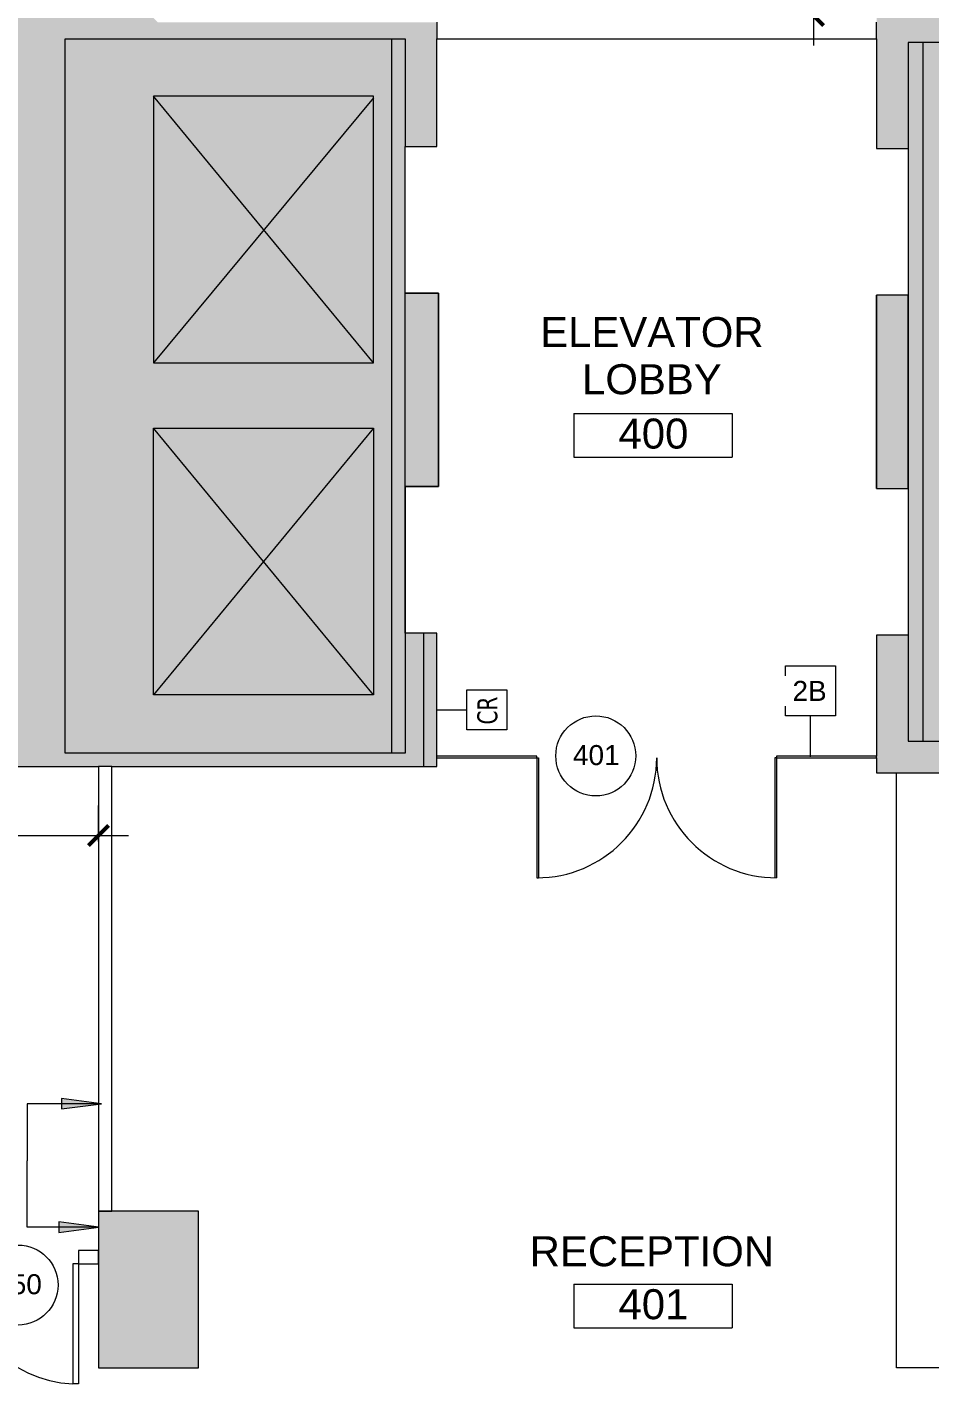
# Model space of a CAD drawing. Header units: inches. Extents: x -865 to 1895, y -762 to 1388.
# Drawn here: x 138.2 to 409.1, y -346 to 60.9 of the extents above; entities that cross this region are included whole.
import ezdxf

# ---------------------------------------------------------------- set-up
doc = ezdxf.new("R2010")
doc.units = ezdxf.units.IN
doc.header["$MEASUREMENT"] = 0
for name, color, linetype, lineweight in [('4th Floor Revit Background_dwg', 8, 'Continuous', 9), ('8309_BB$0$BB_COL_FILL', 7, 'Continuous', 9), ('A-ANNO-DIMS', 211, 'Continuous', 9), ('A-ANNO-DIMS-96', 211, 'Continuous', 9), ('A-ANNO-NOTE', 131, 'Continuous', 9), ('A-AREA-IDEN', 2, 'Continuous', 20), ('A-DETL-GENF', 92, 'Continuous', 9), ('A-DOOR', 31, 'Continuous', 9), ('A-DOOR-IDEN', 31, 'Continuous', 20), ('A-EXIST-CORE', 7, 'Continuous', 9), ('A-EXIST-WALL-INT', 7, 'Continuous', 9), ('A-WALL', 113, 'Continuous', 9), ('A-WALL-IDEN', 211, 'Continuous', 20), ('I-WALL', 2, 'Continuous', 9), ('Q-CASE', 31, 'Continuous', 9)]:
    doc.layers.add(name, color=color, linetype=linetype, lineweight=lineweight)
doc.styles.add('Arial_1', font='arial.ttf', dxfattribs={"height": 9})
doc.styles.add('Arial_3', font='arial.ttf', dxfattribs={"height": 6})
doc.styles.add('Arial_4', font='arial.ttf', dxfattribs={"width": 0.85, "height": 9})
doc.styles.add('Tahoma', font='tahoma.ttf', dxfattribs={"width": 0.85, "height": 6})
doc.dimstyles.new('Linear_-_3_32__Arial__85_-_1__Tolerance', dxfattribs={"dimscale": 12, "dimtxt": 9.182335, "dimasz": 0.5, "dimexe": 0.75, "dimexo": 0.5, "dimgap": 0.5, "dimtad": 1, "dimdec": 0, "dimzin": 3, "dimdsep": 46, "dimlunit": 4, "dimtxsty": 'Arial_4', "dimblk1": 'OBLIQUE', "dimblk2": 'OBLIQUE', "dimsah": 1, "dimcen": 0.09, "dimdle": 0.75, "dimazin": 0, "dimtfac": 1, "dimtdec": 4, "dimtix": 1, "dimtmove": 0, "dimatfit": 3, "dimfxl": 1, "dimtvp": 1, "dimfrac": 2, "dimtolj": 1, "dimtzin": 0, "dimarcsym": 2})
doc.dimstyles.new('Linear_-_3_32__Arial__85_-_1__Tolerance_1', dxfattribs={"dimscale": 12, "dimtxt": 9.182335, "dimasz": 0.5, "dimexe": 0.75, "dimexo": 0.5, "dimgap": 0.5, "dimtad": 1, "dimdec": 0, "dimzin": 3, "dimdsep": 46, "dimlunit": 4, "dimtxsty": 'Arial_4', "dimblk1": 'OBLIQUE', "dimblk2": 'OBLIQUE', "dimsah": 1, "dimcen": 0.09, "dimdle": 0.75, "dimazin": 0, "dimtfac": 1, "dimtdec": 4, "dimtix": 1, "dimtmove": 2, "dimatfit": 3, "dimfxl": 1, "dimtvp": 1, "dimfrac": 2, "dimtolj": 1, "dimtzin": 0, "dimarcsym": 2})

# ---------------------------------------------------------------- blocks, each defined once
blk = doc.blocks.new('Counter Top - L Shaped _No Backsplash_ - Standard Counter Top-2632531-4th Floor New Construction - Partition Plan')
at = {"layer": 'Q-CASE', "lineweight": 13}
for p, q in [((-47.26, 0), (-47.26, 96.51)), ((-5.26, 96.51), (-5.26, 42)), ((-5.26, 42), (131.23, 42)), ((131.23, 42), (131.23, 0)), ((131.23, 0), (-47.26, 0))]:
    blk.add_line(p, q, dxfattribs=at)
blk = doc.blocks.new('Double-Glass - No Frame - 72_ x 84_-2852475-4th Floor New Construction - Partition Plan')
at = {"layer": 'A-DOOR', "color": 250, "lineweight": 20}
for p, q in [((-36, -0.25), (-36, -36.25)), ((-36, -0.25), (-35.5, -0.25)), ((-35.5, -0.25), (-35.5, -36.25)), ((35.5, -0.25), (35.5, -36.25)), ((36, -0.25), (35.5, -0.25)), ((36, -0.25), (36, -36.25)), ((-36, -36.25), (-35.5, -36.25))]:
    blk.add_line(p, q, dxfattribs=at)
at = {"layer": 'A-DOOR'}
for centre, start, end in [((-36, -0.25), 270, 360), ((36, -0.25), 180, 270)]:
    blk.add_arc(centre, 36, start, end, dxfattribs=at)
blk = doc.blocks.new('Single-Flush - 36_ x 96_-1525938-4th Floor New Construction - Partition Plan')
at = {"layer": 'A-DOOR', "color": 250, "lineweight": 20}
for p, q in [((16.25, -2), (16.25, -38.02)), ((18, -2), (16.25, -2)), ((18, -2), (18, -38.02)), ((18, -38.02), (16.25, -38.02))]:
    blk.add_line(p, q, dxfattribs=at)
at = {"layer": 'A-DOOR'}
blk.add_arc((18, -2), 36.07, 180, 267.2188, dxfattribs=at)
blk = doc.blocks.new('4th Floor Revit Background_dwg-1506688-4th Floor New Construction - Partition Plan')
at = {"layer": '8309_BB$0$BB_COL_FILL'}
blk.add_hatch(color=256, dxfattribs=at).paths.add_polyline_path([(1320.34, 499.78), (1346.34, 499.78), (1346.34, 546.78), (1316.34, 546.78), (1316.35, 499.78)], flags=0)
for p, q in [((1346.34, 546.78), (1316.34, 546.78)), ((1316.34, 546.78), (1316.35, 499.78)), ((1346.34, 499.78), (1346.34, 546.78)), ((1316.35, 499.78), (1320.34, 499.78)), ((1320.34, 499.78), (1346.34, 499.78))]:
    blk.add_line(p, q, dxfattribs=at)
at = {"layer": 'A-EXIST-CORE'}
for p, q in [((1404.32, 684.14), (1404.32, 898.36)), ((1563.82, 687.77), (1563.82, 897.27)), ((1398.85, 801.19), (1332.85, 881.19)), ((1398.85, 880.7), (1332.85, 801.19)), ((1398.85, 781.64), (1332.85, 701.64)), ((1196.35, 680.14), (1316.34, 680.14)), ((1320.34, 680.14), (1413.82, 680.14)), ((1555.83, 678.27), (1652.34, 678.27))]:
    blk.add_line(p, q, dxfattribs=at)
at = {"layer": 'A-EXIST-CORE', "flags": 128}
for points in [[(1408.32, 764.14), (1408.32, 822.14), (1418.32, 822.14), (1418.32, 764.14), (1408.32, 764.14), (1408.32, 684.14), (1306.32, 684.14), (1306.32, 898.36), (1408.32, 898.36), (1408.32, 866.14)], [(1417.82, 720.14), (1408.32, 720.14), (1408.32, 764.14), (1418.32, 764.14), (1418.32, 822.14), (1408.32, 822.14), (1408.32, 866.14), (1417.82, 866.14), (1417.82, 898.35)], [(1549.82, 898.35), (1549.82, 865.52), (1559.32, 865.52), (1559.32, 687.77), (1660.82, 687.77), (1660.82, 897.27), (1559.32, 897.27), (1559.32, 865.52)], [(1398.85, 701.64), (1332.85, 701.64), (1332.85, 781.64), (1398.85, 781.64), (1398.85, 701.64), (1332.85, 781.64)], [(1559.32, 719.52), (1549.82, 719.52), (1549.82, 683.27)], [(1549.82, 682.77), (1549.82, 678.27), (1555.83, 678.27)]]:
    blk.add_lwpolyline(points, dxfattribs=at)
for points in [[(1398.85, 881.19), (1332.85, 881.19), (1332.85, 801.19), (1398.85, 801.19)], [(1549.82, 763.52), (1549.82, 821.52)], [(1559.32, 763.52), (1559.32, 821.52), (1549.82, 821.52), (1549.82, 763.52)]]:
    blk.add_lwpolyline(points, close=True, dxfattribs=at)
at = {"layer": 'A-EXIST-WALL-INT'}
for p, q in [((1316.34, 546.78), (1316.34, 535.01)), ((1316.34, 531.01), (1316.34, 499.78))]:
    blk.add_line(p, q, dxfattribs=at)
at = {"layer": 'A-EXIST-WALL-INT', "flags": 128}
blk.add_lwpolyline([(1316.34, 499.78), (1346.34, 499.78), (1346.34, 546.78), (1320.34, 546.78)], dxfattribs=at)
blk = doc.blocks.new('FORM Room Tag - Name _ Number-61107-4th Floor New Construction - Partition Plan')
at = {"layer": 'A-AREA-IDEN'}
for p, q in [((-0.2444, -0.0231), (-0.2444, -0.1589)), ((-0.2444, -0.0231), (0.2515, -0.0231)), ((0.2515, -0.0231), (0.2515, -0.1589)), ((-0.2444, -0.1589), (0.2515, -0.1589))]:
    blk.add_line(p, q, dxfattribs=at)
blk = doc.blocks.new('FORM Wall Tag - Default-61693-4th Floor New Construction - Partition Plan')
at = {"layer": 'A-WALL-IDEN'}
for p, q in [((-0.078125, 0.078125), (0.078125, 0.078125)), ((-0.078125, -0.078125), (-0.078125, 0.078125)), ((0.078125, 0.078125), (0.078125, -0.078125)), ((0.078125, -0.078125), (-0.078125, -0.078125))]:
    blk.add_line(p, q, dxfattribs=at)
blk = doc.blocks.new('FORM Door Tag - Default-60822-4th Floor New Construction - Partition Plan')
at = {"layer": 'A-DOOR-IDEN'}
blk.add_circle((-0.002, 0), 0.125, dxfattribs=at)
blk = doc.blocks.new('DIMBLOCK34-4th Floor New Construction - Partition Plan')
at = {"layer": 'A-ANNO-DIMS-96'}
for p, q in [((39.68, -183.29), (39.68, -172.53)), ((159.67, -183.29), (159.67, -172.53)), ((30.68, -181.53), (168.67, -181.53)), ((39.68, -181.53), (39.68, -183.29)), ((159.67, -181.53), (159.67, -183.29))]:
    blk.add_line(p, q, dxfattribs=at)
at = {"layer": 'A-ANNO-DIMS-96', "lineweight": 50}
for p, q in [((39.68, -181.53), (42.68, -178.53)), ((159.67, -181.53), (162.67, -178.53)), ((39.68, -181.53), (36.68, -184.53)), ((159.67, -181.53), (156.67, -184.53))]:
    blk.add_line(p, q, dxfattribs=at)
at = {"layer": 'A-ANNO-DIMS-96', "color": 0, "insert": (83.43, -167.03), "char_height": 9, "width": 38.9896, "attachment_point": 1, "line_spacing_factor": 0.941778, "style": 'Arial_4'}
blk.add_mtext('10\' - 0"', dxfattribs=at)
blk = doc.blocks.new('_Oblique')
at = {"color": 0, "linetype": 'ByBlock', "lineweight": -2}
blk.add_line((-0.5, -0.5), (0.5, 0.5), dxfattribs=at)
blk = doc.blocks.new('DIMBLOCK61-4th Floor New Construction - Partition Plan')
at = {"layer": 'A-ANNO-DIMS-96'}
for p, q in [((374.19, 185.25), (374.19, 55.4)), ((387.16, 176.25), (365.19, 176.25)), ((374.19, 176.25), (387.16, 176.25)), ((387.16, 64.4), (365.19, 64.4)), ((374.19, 64.4), (387.16, 64.4))]:
    blk.add_line(p, q, dxfattribs=at)
at = {"layer": 'A-ANNO-DIMS-96', "lineweight": 50}
for p, q in [((374.19, 176.25), (371.19, 179.25)), ((374.19, 176.25), (377.19, 173.25)), ((374.19, 64.4), (371.19, 67.4)), ((374.19, 64.4), (377.19, 61.4))]:
    blk.add_line(p, q, dxfattribs=at)
at = {"layer": 'A-ANNO-DIMS-96', "color": 0, "insert": (356.51, 106.98), "char_height": 9, "width": 32.0393, "attachment_point": 1, "rotation": 90, "line_spacing_factor": 0.941778, "style": 'Arial_4'}
blk.add_mtext('9\' - 4"', dxfattribs=at)

msp = doc.modelspace()

# ---------------------------------------------------------------- hatches: boundary and pattern name
at = {"layer": 'A-ANNO-NOTE', "lineweight": 20}
for points in [[(160.57, -261.98), (148.57, -260.4), (148.57, -263.56)], [(159.74, -299.02), (147.74, -297.44), (147.74, -300.6)]]:
    msp.add_hatch(color=256, dxfattribs=at).paths.add_polyline_path(points, flags=0)
at = {"layer": 'A-DETL-GENF'}
h = msp.add_hatch(color=9, dxfattribs=at)
h.paths.add_polyline_path([(393.16, -162.72), (541.06, -162.72), (541.06, -147.94), (752.68, -147.94), (752.68, -162.72), (867.19, -162.72), (867.19, 64.4), (393.16, 64.4), (393.16, 24.53), (402.64, 24.53), (402.64, -19.47), (393.16, -19.47), (393.16, -77.47), (402.64, -77.47), (402.64, -121.47), (393.16, -121.47), (393.16, -158.22)], flags=0)
h.paths.add_polyline_path([(1527.09, -162.72), (1527.09, 68.31), (1241.09, 68.31), (1241.09, -162.72), (1517.61, -162.72)], flags=0)
h.paths.add_polyline_path([(159.67, -160.85), (261.14, -160.85), (261.14, -120.86), (251.64, -120.86), (251.64, -76.86), (261.64, -76.86), (261.64, -18.86), (251.64, -18.86), (251.64, 25.14), (261.14, 25.14), (261.14, 62.36), (177.39, 62.36), (95.51, 144.24), (38.05, 144.24), (38.05, 18.14), (1.06, 18.14), (1.06, -160.85), (153.68, -160.85)], flags=0)
h.paths.add_polyline_path([(-353.51, 330.78), (-327.35, 330.78), (-209.17, 448.96), (-318.99, 558.75), (-389.63, 558.75), (-389.63, 773.5), (-505.56, 773.5), (-505.56, 330.78), (-374.02, 330.78)], flags=0)

# ---------------------------------------------------------------- linework, layer by layer
at = {"layer": 'A-ANNO-NOTE', "lineweight": 20}
for p, q in [((270.14, -137.84), (282.14, -137.84)), ((270.14, -149.84), (270.14, -137.84)), ((282.14, -137.84), (282.14, -149.84)), ((261.14, -143.84), (270.14, -143.84)), ((282.14, -149.84), (270.14, -149.84)), ((160.57, -261.98), (148.57, -260.4)), ((148.57, -260.4), (148.57, -263.56)), ((138.27, -261.98), (138.27, -279.13)), ((160.57, -261.98), (138.27, -261.98)), ((148.57, -263.56), (160.57, -261.98)), ((138.27, -299.02), (138.27, -279.13)), ((159.74, -299.02), (138.27, -299.02)), ((159.74, -299.02), (147.74, -297.44)), ((147.74, -297.44), (147.74, -300.6)), ((147.74, -300.6), (159.74, -299.02))]:
    msp.add_line(p, q, dxfattribs=at)
at = {"layer": 'A-WALL', "color": 250, "lineweight": 20}
for p, q in [((261.14, 62.36), (261.14, 57.36)), ((393.16, 57.36), (393.16, 62.36)), ((261.14, 57.36), (393.16, 57.36)), ((261.14, -120.86), (257.14, -120.86)), ((257.14, -120.86), (257.14, -160.85)), ((261.14, -160.85), (261.14, -120.86)), ((163.67, -160.85), (159.67, -160.85)), ((159.67, -160.85), (159.67, -294.21)), ((163.67, -294.21), (163.67, -160.85)), ((257.14, -160.85), (261.14, -160.85)), ((159.67, -294.21), (163.67, -294.21)), ((159.68, -305.97), (153.68, -305.97)), ((153.68, -305.97), (153.68, -309.97)), ((159.68, -309.97), (159.68, -305.97)), ((153.68, -309.97), (159.68, -309.97))]:
    msp.add_line(p, q, dxfattribs=at)
at = {"layer": 'A-WALL-IDEN'}
msp.add_line((373.36, -157.97), (373.36, -145.65), dxfattribs=at)
at = {"layer": 'I-WALL', "color": 250, "lineweight": 20}
for p, q in [((291.16, -157.72), (261.14, -157.72)), ((261.14, -158.22), (291.16, -158.22)), ((291.16, -158.22), (291.16, -157.72)), ((393.16, -157.72), (363.16, -157.72)), ((363.16, -157.72), (363.16, -158.22)), ((363.16, -158.22), (393.16, -158.22)), ((393.16, -158.22), (393.16, -157.72))]:
    msp.add_line(p, q, dxfattribs=at)

# ---------------------------------------------------------------- block references
at = {"layer": '4th Floor Revit Background_dwg', "color": 7}
msp.add_blockref('4th Floor Revit Background_dwg-1506688-4th Floor New Construction - Partition Plan', (-1156.67, -840.99), dxfattribs=at)
at = {"layer": 'A-AREA-IDEN', "xscale": 95.99999999999994, "yscale": 95.99999999999994, "zscale": 95.99999999999994}
for p in [(325.71, -52.78), (325.71, -313.9)]:
    msp.add_blockref('FORM Room Tag - Name _ Number-61107-4th Floor New Construction - Partition Plan', p, dxfattribs=at)
at = {"layer": 'A-DOOR', "lineweight": 13}
for name, p in [('Double-Glass - No Frame - 72_ x 84_-2852475-4th Floor New Construction - Partition Plan', (327.16, -157.97)), ('Single-Flush - 36_ x 96_-1525938-4th Floor New Construction - Partition Plan', (135.68, -307.97))]:
    msp.add_blockref(name, p, dxfattribs=at)
at = {"layer": 'A-DOOR-IDEN', "xscale": 95.99999999999994, "yscale": 95.99999999999994, "zscale": 95.99999999999994}
for p in [(309.07, -157.65), (135.68, -316.35)]:
    msp.add_blockref('FORM Door Tag - Default-60822-4th Floor New Construction - Partition Plan', p, dxfattribs=at)
at = {"layer": 'A-WALL-IDEN', "xscale": 95.99999999999994, "yscale": 95.99999999999994, "zscale": 95.99999999999994}
msp.add_blockref('FORM Wall Tag - Default-61693-4th Floor New Construction - Partition Plan', (373.36, -138.15), dxfattribs=at)
at = {"layer": 'Q-CASE', "lineweight": 13, "rotation": 269.9999999999997}
msp.add_blockref('Counter Top - L Shaped _No Backsplash_ - Standard Counter Top-2632531-4th Floor New Construction - Partition Plan', (399.16, -209.98), dxfattribs=at)

# ---------------------------------------------------------------- texts
at = {"layer": 'A-ANNO-NOTE', "insert": (273.32, -148.26), "char_height": 6, "width": 10.096, "attachment_point": 1, "rotation": 90, "style": 'Tahoma'}
msp.add_mtext('CR', dxfattribs=at)
at = {"layer": 'A-AREA-IDEN', "lineweight": 9, "char_height": 9, "attachment_point": 2, "line_spacing_factor": 0.941778, "style": 'Arial_1'}
for s, insert, width in [('ELEVATOR\\PLOBBY', (325.72, -26.05), 80.1056), ('400', (326.18, -56.49), 25.1225), ('RECEPTION', (325.72, -301.72), 87.4881), ('401', (326.18, -317.61), 25.1225)]:
    msp.add_mtext(s, dxfattribs=dict(at, insert=insert, width=width))
at = {"layer": 'A-DOOR-IDEN', "lineweight": 9, "char_height": 6, "width": 16.7484, "attachment_point": 2, "line_spacing_factor": 0.941778, "style": 'Arial_3'}
for s, insert in [('401', (309.03, -154.41)), ('450', (135.64, -313.12))]:
    msp.add_mtext(s, dxfattribs=dict(at, insert=insert))

# ---------------------------------------------------------------- dimensions: what is measured, and where the dimension line sits
at = {"layer": 'A-ANNO-DIMS'}
dim = msp.add_linear_dim(base=(374.19, 64.4), p1=(393.16, 176.25), p2=(393.16, 64.4), angle=90, dimstyle='Linear_-_3_32__Arial__85_-_1__Tolerance', override={"dimpost": '<>', "dimfxl": 111.848447}, dxfattribs=at)
dim.commit()
dim.dimension.update_dxf_attribs({"geometry": 'DIMBLOCK61-4th Floor New Construction - Partition Plan', "text_midpoint": (363.59, 120.33)})
dim = msp.add_linear_dim(base=(159.67, -181.53), p1=(39.68, -177.29), p2=(159.67, -177.29), dimstyle='Linear_-_3_32__Arial__85_-_1__Tolerance_1', override={"dimpost": '<>', "dimfxl": 119.98575}, dxfattribs=at)
dim.commit()
dim.dimension.update_dxf_attribs({"geometry": 'DIMBLOCK34-4th Floor New Construction - Partition Plan', "text_midpoint": (102.92, -173.03), "dimtype": 160})

# ---------------------------------------------------------------- next in the draw order: texts
at = {"layer": 'A-WALL-IDEN', "lineweight": 9, "insert": (373.04, -135.17), "char_height": 6, "width": 12.2674, "attachment_point": 2, "line_spacing_factor": 0.941778, "style": 'Arial_3', "bg_fill": 3, "box_fill_scale": 1.25, "bg_fill_color": 256, "bg_fill_true_color": 13158600, "bg_fill_transparency": 0}
msp.add_mtext('2B', dxfattribs=at)

doc.saveas('drawing.dxf')
